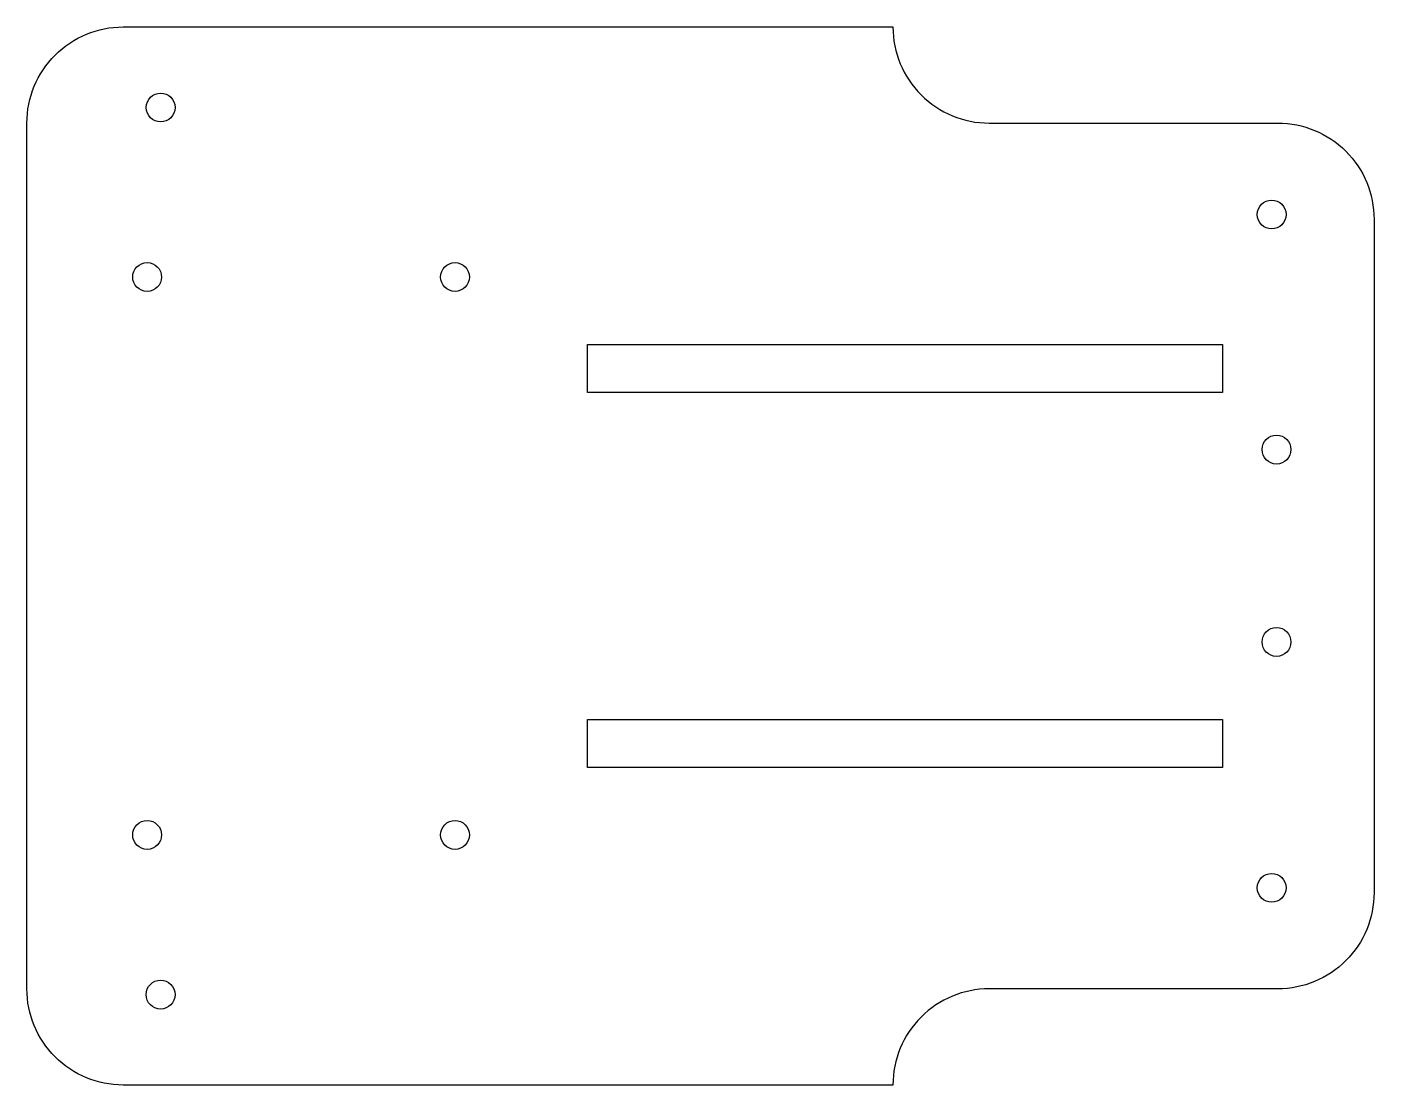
# Model space of a CAD drawing. Header units: millimetres. Extents: x 40 to 180, y 31 to 141.
import ezdxf

# ---------------------------------------------------------------- set-up
doc = ezdxf.new("R2010")
doc.units = ezdxf.units.MM
doc.layers.get('0').update_dxf_attribs({"linetype": 'CONTINUOUS'})

msp = doc.modelspace()

# ---------------------------------------------------------------- linework, layer by layer
msp.add_lwpolyline([(130.18, 141.19, 0.414214), (140.18, 131.19), (170.18, 131.19, -0.414214), (180.18, 121.19), (180.18, 51.19, -0.414214), (170.18, 41.19), (140.18, 41.19, 0.414214), (130.18, 31.19), (50.18, 31.19, -0.414214), (40.18, 41.19), (40.18, 131.19, -0.414214), (50.18, 141.19)], format="xyb", close=True)
for points in [[(164.43, 103.19), (98.43, 103.19), (98.43, 108.19), (164.43, 108.19)], [(164.43, 69.19), (164.43, 64.19), (98.43, 64.19), (98.43, 69.19)]]:
    msp.add_lwpolyline(points, close=True)
for centre in [(54.08, 132.81), (169.54, 121.69), (52.67, 115.19), (84.67, 115.19), (170.04, 97.25), (170.04, 77.25), (52.67, 57.19), (84.67, 57.19), (169.54, 51.69), (54.07, 40.59)]:
    msp.add_circle(centre, 1.5)

doc.saveas('drawing.dxf')
